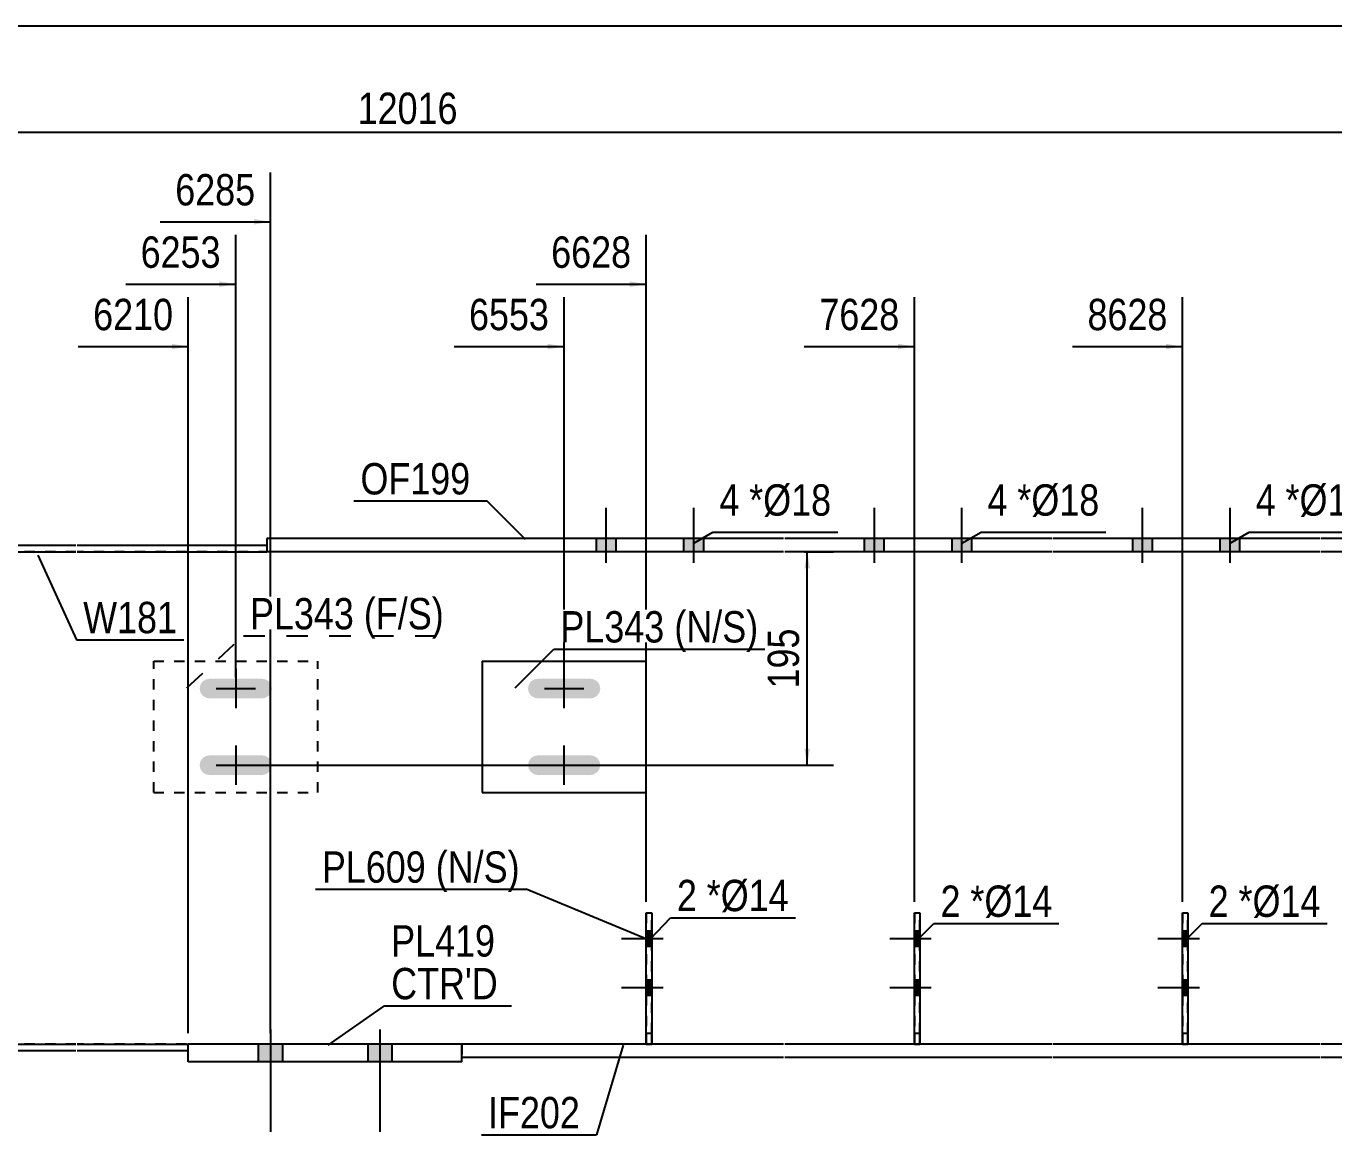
# Model space of a CAD drawing. Header units: millimetres. Extents: x 2 to 405, y 5 to 282.
# Drawn here: x 174.4 to 293.9, y 180.7 to 282 of the extents above; entities that cross this region are included whole.
import ezdxf

# ---------------------------------------------------------------- set-up
doc = ezdxf.new("R2010")
doc.units = ezdxf.units.MM
doc.linetypes.add('DXK_LINE_DOT1', pattern=[1.8814, 0.9407, -0.9407])
doc.linetypes.add('DXK_LINE_DOT2', pattern=[3.9198, 1.9599, -1.9599])
doc.styles.add('Arial Narrow', font='ARIALN.TTF', dxfattribs={"height": 0.2})

# ---------------------------------------------------------------- blocks, each defined once
blk = doc.blocks.new('Unknown-624480768-5214')
at = {"color": 5, "linetype": 'Continuous'}
blk.add_line((405, 282), (5, 282), dxfattribs=at)
blk = doc.blocks.new('Bolt-624480768-7560 - 3380')
at = {"linetype": 'Continuous'}
for points in [[(252.85, 235.17), (251.05, 235.17), (251.05, 233.97), (252.85, 233.97)], [(252.85, 235.17), (251.05, 235.17), (251.05, 233.97), (252.85, 233.97)], [(260.85, 235.17), (259.05, 235.17), (259.05, 233.97), (260.85, 233.97)], [(260.85, 235.17), (259.05, 235.17), (259.05, 233.97), (260.85, 233.97)]]:
    blk.add_hatch(color=3, dxfattribs=at).paths.add_polyline_path(points)
at = {"color": 3, "linetype": 'Continuous'}
for p, q in [((251.95, 232.97), (251.95, 237.97)), ((251.95, 232.97), (251.95, 237.97)), ((259.95, 232.97), (259.95, 237.97)), ((259.95, 232.97), (259.95, 237.97)), ((251.05, 233.97), (251.05, 235.17)), ((251.05, 233.97), (251.05, 235.17)), ((252.85, 233.97), (252.85, 235.17)), ((252.85, 233.97), (252.85, 235.17)), ((259.05, 233.97), (259.05, 235.17)), ((259.05, 233.97), (259.05, 235.17)), ((260.85, 233.97), (260.85, 235.17)), ((260.85, 233.97), (260.85, 235.17))]:
    blk.add_line(p, q, dxfattribs=at)
blk = doc.blocks.new('Part-624480768-3416 - 3380')
at = {"color": 2, "linetype": 'Continuous'}
for p, q in [((189.26, 187.37), (189.26, 188.97)), ((214.26, 188.97), (189.26, 188.97)), ((214.26, 187.37), (214.26, 188.97)), ((214.26, 187.37), (189.26, 187.37))]:
    blk.add_line(p, q, dxfattribs=at)
blk = doc.blocks.new('Part-624480768-3396 - 3380')
at = {"color": 2, "linetype": 'Continuous'}
for p, q in [((243.65, 188.97), (214.26, 188.97)), ((268.15, 188.97), (243.75, 188.97)), ((292.65, 188.97), (268.25, 188.97)), ((317.15, 188.97), (292.75, 188.97)), ((341.65, 188.97), (317.25, 188.97)), ((381.27, 188.97), (341.75, 188.97)), ((381.27, 188.97), (381.27, 187.77)), ((243.65, 187.77), (214.26, 187.77)), ((268.15, 187.77), (243.75, 187.77)), ((292.65, 187.77), (268.25, 187.77)), ((317.15, 187.77), (292.75, 187.77)), ((341.65, 187.77), (317.25, 187.77)), ((381.27, 187.77), (341.75, 187.77))]:
    blk.add_line(p, q, dxfattribs=at)
at = {"color": 7, "linetype": 'DXK_LINE_DOT1'}
blk.add_line((214.26, 188.97), (214.26, 187.77), dxfattribs=at)
blk = doc.blocks.new('Part-624480768-3398 - 3380')
at = {"color": 2, "linetype": 'Continuous'}
for p, q in [((243.65, 235.17), (196.45, 235.17)), ((196.45, 235.17), (196.45, 233.97)), ((268.15, 235.17), (243.75, 235.17)), ((292.65, 235.17), (268.25, 235.17)), ((317.15, 235.17), (292.75, 235.17)), ((341.65, 235.17), (317.25, 235.17)), ((387.95, 235.17), (341.75, 235.17)), ((387.95, 235.17), (387.95, 233.97)), ((243.65, 233.97), (196.45, 233.97)), ((268.15, 233.97), (243.75, 233.97)), ((292.65, 233.97), (268.25, 233.97)), ((317.15, 233.97), (292.75, 233.97)), ((341.65, 233.97), (317.25, 233.97)), ((387.95, 233.97), (341.75, 233.97))]:
    blk.add_line(p, q, dxfattribs=at)
blk = doc.blocks.new('Part-624480768-3399 - 3380')
at = {"color": 2, "linetype": 'Continuous'}
for p, q in [((84, 188.97), (91.4, 188.97)), ((91.5, 188.97), (115.9, 188.97)), ((116, 188.97), (140.4, 188.97)), ((140.5, 188.97), (164.9, 188.97)), ((165, 188.97), (179, 188.97)), ((179.1, 188.97), (189.26, 188.97)), ((91.4, 188.37), (84, 188.37)), ((115.9, 188.37), (91.5, 188.37)), ((140.4, 188.37), (116, 188.37)), ((164.9, 188.37), (140.5, 188.37)), ((179, 188.37), (165, 188.37)), ((189.26, 188.37), (179.1, 188.37))]:
    blk.add_line(p, q, dxfattribs=at)
at = {"color": 7, "linetype": 'DXK_LINE_DOT1'}
for p, q in [((84, 188.37), (84, 188.97)), ((189.26, 188.37), (189.26, 188.97))]:
    blk.add_line(p, q, dxfattribs=at)
blk = doc.blocks.new('Part-624480768-3402 - 3380')
at = {"color": 2, "linetype": 'Continuous'}
for p, q in [((29.48, 234.57), (91.4, 234.57)), ((29.48, 234.57), (29.48, 233.97)), ((91.5, 234.57), (115.9, 234.57)), ((116, 234.57), (140.4, 234.57)), ((140.5, 234.57), (164.9, 234.57)), ((165, 234.57), (179, 234.57)), ((179.1, 234.57), (196.45, 234.57)), ((196.45, 234.57), (196.45, 233.97)), ((29.48, 233.97), (91.4, 233.97)), ((91.5, 233.97), (115.9, 233.97)), ((116, 233.97), (140.4, 233.97)), ((140.5, 233.97), (164.9, 233.97)), ((165, 233.97), (179, 233.97)), ((179.1, 233.97), (196.45, 233.97))]:
    blk.add_line(p, q, dxfattribs=at)
blk = doc.blocks.new('Part-624480768-3418 - 3380')
at = {"color": 7, "linetype": 'DXK_LINE_DOT1'}
for p, q in [((186.1, 211.97), (186.1, 223.97)), ((186.1, 223.97), (201.1, 223.97)), ((201.1, 211.97), (201.1, 223.97)), ((186.1, 211.97), (201.1, 211.97))]:
    blk.add_line(p, q, dxfattribs=at)
blk = doc.blocks.new('Part-624480768-3421 - 3380')
at = {"color": 2, "linetype": 'Continuous'}
for p, q in [((216.1, 223.97), (231.1, 223.97)), ((216.1, 223.97), (216.1, 211.97)), ((231.1, 211.97), (231.1, 223.97)), ((216.1, 211.97), (231.1, 211.97))]:
    blk.add_line(p, q, dxfattribs=at)
blk = doc.blocks.new('Part-624480768-3422 - 3380')
at = {"color": 2, "linetype": 'Continuous'}
for p, q in [((172, 188.97), (172, 233.97)), ((381.45, 188.97), (381.27, 188.97))]:
    blk.add_line(p, q, dxfattribs=at)
at = {"color": 7, "linetype": 'DXK_LINE_DOT1'}
for p, q in [((179, 233.97), (172, 233.97)), ((243.65, 233.97), (179.1, 233.97)), ((268.15, 233.97), (243.75, 233.97)), ((292.65, 233.97), (268.25, 233.97)), ((317.15, 233.97), (292.75, 233.97)), ((341.65, 233.97), (317.25, 233.97)), ((387.95, 233.97), (341.75, 233.97)), ((381.45, 188.97), (387.95, 233.97)), ((179, 188.97), (172, 188.97)), ((243.65, 188.97), (179.1, 188.97)), ((268.15, 188.97), (243.75, 188.97)), ((292.65, 188.97), (268.25, 188.97)), ((317.15, 188.97), (292.75, 188.97)), ((341.65, 188.97), (317.25, 188.97)), ((381.27, 188.97), (341.75, 188.97))]:
    blk.add_line(p, q, dxfattribs=at)
blk = doc.blocks.new('Bolt-624480768-7561 - 3380')
at = {"linetype": 'Continuous'}
for points in [[(228.35, 235.17), (226.55, 235.17), (226.55, 233.97), (228.35, 233.97)], [(228.35, 235.17), (226.55, 235.17), (226.55, 233.97), (228.35, 233.97)], [(236.35, 235.17), (234.55, 235.17), (234.55, 233.97), (236.35, 233.97)], [(236.35, 235.17), (234.55, 235.17), (234.55, 233.97), (236.35, 233.97)]]:
    blk.add_hatch(color=3, dxfattribs=at).paths.add_polyline_path(points)
at = {"color": 3, "linetype": 'Continuous'}
for p, q in [((227.45, 232.97), (227.45, 237.97)), ((227.45, 232.97), (227.45, 237.97)), ((235.45, 232.97), (235.45, 237.97)), ((235.45, 232.97), (235.45, 237.97)), ((226.55, 233.97), (226.55, 235.17)), ((226.55, 233.97), (226.55, 235.17)), ((228.35, 233.97), (228.35, 235.17)), ((228.35, 233.97), (228.35, 235.17)), ((234.55, 233.97), (234.55, 235.17)), ((234.55, 233.97), (234.55, 235.17)), ((236.35, 233.97), (236.35, 235.17)), ((236.35, 233.97), (236.35, 235.17))]:
    blk.add_line(p, q, dxfattribs=at)
blk = doc.blocks.new('Bolt-624480768-3450 - 3380')
at = {"linetype": 'Continuous'}
for points in [[(197.86, 188.97), (195.66, 188.97), (195.66, 187.37), (197.86, 187.37)], [(197.86, 188.97), (195.66, 188.97), (195.66, 187.37), (197.86, 187.37)], [(197.86, 188.97), (195.66, 188.97), (195.66, 187.37), (197.86, 187.37)], [(197.86, 188.97), (195.66, 188.97), (195.66, 187.37), (197.86, 187.37)], [(207.86, 188.97), (205.66, 188.97), (205.66, 187.37), (207.86, 187.37)], [(207.86, 188.97), (205.66, 188.97), (205.66, 187.37), (207.86, 187.37)], [(207.86, 188.97), (205.66, 188.97), (205.66, 187.37), (207.86, 187.37)], [(207.86, 188.97), (205.66, 188.97), (205.66, 187.37), (207.86, 187.37)]]:
    blk.add_hatch(color=3, dxfattribs=at).paths.add_polyline_path(points)
at = {"color": 3, "linetype": 'Continuous'}
for p, q in [((196.76, 190.31), (196.76, 180.97)), ((196.76, 190.31), (196.76, 180.97)), ((196.76, 190.31), (196.76, 180.97)), ((196.76, 190.31), (196.76, 180.97)), ((206.76, 190.31), (206.76, 180.97)), ((206.76, 190.31), (206.76, 180.97)), ((206.76, 190.31), (206.76, 180.97)), ((206.76, 190.31), (206.76, 180.97)), ((195.66, 188.97), (195.66, 187.37)), ((195.66, 188.97), (195.66, 187.37)), ((195.66, 188.97), (195.66, 187.37)), ((195.66, 188.97), (195.66, 187.37)), ((197.86, 188.97), (197.86, 187.37)), ((197.86, 188.97), (197.86, 187.37)), ((197.86, 188.97), (197.86, 187.37)), ((197.86, 188.97), (197.86, 187.37)), ((205.66, 188.97), (205.66, 187.37)), ((205.66, 188.97), (205.66, 187.37)), ((205.66, 188.97), (205.66, 187.37)), ((205.66, 188.97), (205.66, 187.37)), ((207.86, 188.97), (207.86, 187.37)), ((207.86, 188.97), (207.86, 187.37)), ((207.86, 188.97), (207.86, 187.37)), ((207.86, 188.97), (207.86, 187.37))]:
    blk.add_line(p, q, dxfattribs=at)
blk = doc.blocks.new('Bolt-624480768-3452 - 3380')
at = {"linetype": 'Continuous'}
for points in [[(196.83, 221.13), (196.9, 221.47), (196.83, 221.82), (196.64, 222.11), (196.34, 222.3), (196, 222.37), (191.2, 222.37), (190.86, 222.3), (190.56, 222.11), (190.37, 221.82), (190.3, 221.47), (190.37, 221.13), (190.56, 220.84), (190.86, 220.64), (191.2, 220.57), (196, 220.57), (196.34, 220.64), (196.64, 220.84)], [(196.83, 214.13), (196.9, 214.47), (196.83, 214.82), (196.64, 215.11), (196.34, 215.3), (196, 215.37), (191.2, 215.37), (190.86, 215.3), (190.56, 215.11), (190.37, 214.82), (190.3, 214.47), (190.37, 214.13), (190.56, 213.84), (190.86, 213.64), (191.2, 213.57), (196, 213.57), (196.34, 213.64), (196.64, 213.84)]]:
    blk.add_hatch(color=3, dxfattribs=at).paths.add_polyline_path(points)
at = {"color": 3, "linetype": 'Continuous'}
for p, q in [((193.6, 223.27), (193.6, 219.67)), ((191.8, 221.47), (195.4, 221.47)), ((193.6, 216.27), (193.6, 212.67)), ((191.8, 214.47), (195.4, 214.47))]:
    blk.add_line(p, q, dxfattribs=at)
blk = doc.blocks.new('Bolt-624480768-3455 - 3380')
at = {"linetype": 'Continuous'}
for points in [[(226.64, 220.84), (226.83, 221.13), (226.9, 221.47), (226.83, 221.82), (226.64, 222.11), (226.34, 222.3), (226, 222.37), (221.2, 222.37), (220.86, 222.3), (220.56, 222.11), (220.37, 221.82), (220.3, 221.47), (220.37, 221.13), (220.56, 220.84), (220.86, 220.64), (221.2, 220.57), (226, 220.57), (226.34, 220.64)], [(226.64, 213.84), (226.83, 214.13), (226.9, 214.47), (226.83, 214.82), (226.64, 215.11), (226.34, 215.3), (226, 215.37), (221.2, 215.37), (220.86, 215.3), (220.56, 215.11), (220.37, 214.82), (220.3, 214.47), (220.37, 214.13), (220.56, 213.84), (220.86, 213.64), (221.2, 213.57), (226, 213.57), (226.34, 213.64)]]:
    blk.add_hatch(color=3, dxfattribs=at).paths.add_polyline_path(points)
at = {"color": 3, "linetype": 'Continuous'}
for p, q in [((223.6, 219.67), (223.6, 223.27)), ((221.8, 221.47), (225.4, 221.47)), ((223.6, 212.67), (223.6, 216.27)), ((221.8, 214.47), (225.4, 214.47))]:
    blk.add_line(p, q, dxfattribs=at)
blk = doc.blocks.new('Part-624480768-7549 - 3380')
at = {"color": 2, "linetype": 'Continuous'}
for p, q in [((280.1, 188.97), (280.1, 200.97)), ((280.1, 200.97), (280.1, 200.97)), ((280.1, 200.97), (280.6, 200.97)), ((280.6, 200.97), (280.6, 188.97)), ((280.6, 200.97), (280.6, 200.97))]:
    blk.add_line(p, q, dxfattribs=at)
at = {"color": 7, "linetype": 'DXK_LINE_DOT1'}
for p, q in [((280.1, 200.97), (280.1, 189.97)), ((280.1, 200.97), (280.6, 200.97)), ((280.6, 189.97), (280.6, 200.97)), ((280.1, 189.97), (280.1, 188.97)), ((280.1, 189.97), (280.6, 189.97)), ((280.1, 188.97), (280.1, 188.97)), ((280.1, 188.97), (280.6, 188.97)), ((280.1, 188.97), (280.6, 188.97)), ((280.6, 188.97), (280.6, 189.97)), ((280.6, 188.97), (280.6, 188.97))]:
    blk.add_line(p, q, dxfattribs=at)
blk = doc.blocks.new('Part-624480768-7545 - 3380')
at = {"color": 2, "linetype": 'Continuous'}
for p, q in [((231.1, 188.97), (231.1, 200.97)), ((231.1, 200.97), (231.1, 200.97)), ((231.1, 200.97), (231.6, 200.97)), ((231.6, 200.97), (231.6, 188.97)), ((231.6, 200.97), (231.6, 200.97))]:
    blk.add_line(p, q, dxfattribs=at)
at = {"color": 7, "linetype": 'DXK_LINE_DOT1'}
for p, q in [((231.1, 200.97), (231.1, 189.97)), ((231.1, 200.97), (231.6, 200.97)), ((231.6, 189.97), (231.6, 200.97)), ((231.1, 189.97), (231.1, 188.97)), ((231.1, 189.97), (231.6, 189.97)), ((231.1, 188.97), (231.1, 188.97)), ((231.1, 188.97), (231.6, 188.97)), ((231.1, 188.97), (231.6, 188.97)), ((231.6, 188.97), (231.6, 189.97)), ((231.6, 188.97), (231.6, 188.97))]:
    blk.add_line(p, q, dxfattribs=at)
blk = doc.blocks.new('Part-624480768-7547 - 3380')
at = {"color": 2, "linetype": 'Continuous'}
for p, q in [((255.6, 188.97), (255.6, 200.97)), ((255.6, 200.97), (255.6, 200.97)), ((255.6, 200.97), (256.1, 200.97)), ((256.1, 200.97), (256.1, 188.97)), ((256.1, 200.97), (256.1, 200.97))]:
    blk.add_line(p, q, dxfattribs=at)
at = {"color": 7, "linetype": 'DXK_LINE_DOT1'}
for p, q in [((255.6, 200.97), (255.6, 189.97)), ((255.6, 200.97), (256.1, 200.97)), ((256.1, 189.97), (256.1, 200.97)), ((255.6, 189.97), (255.6, 188.97)), ((255.6, 189.97), (256.1, 189.97)), ((255.6, 188.97), (255.6, 188.97)), ((255.6, 188.97), (256.1, 188.97)), ((255.6, 188.97), (256.1, 188.97)), ((256.1, 188.97), (256.1, 189.97)), ((256.1, 188.97), (256.1, 188.97))]:
    blk.add_line(p, q, dxfattribs=at)
blk = doc.blocks.new('Bolt-624480768-7559 - 3380')
at = {"linetype": 'Continuous'}
for points in [[(277.35, 235.17), (275.55, 235.17), (275.55, 233.97), (277.35, 233.97)], [(277.35, 235.17), (275.55, 235.17), (275.55, 233.97), (277.35, 233.97)], [(285.35, 235.17), (283.55, 235.17), (283.55, 233.97), (285.35, 233.97)], [(285.35, 235.17), (283.55, 235.17), (283.55, 233.97), (285.35, 233.97)]]:
    blk.add_hatch(color=3, dxfattribs=at).paths.add_polyline_path(points)
at = {"color": 3, "linetype": 'Continuous'}
for p, q in [((276.45, 232.97), (276.45, 237.97)), ((276.45, 232.97), (276.45, 237.97)), ((284.45, 232.97), (284.45, 237.97)), ((284.45, 232.97), (284.45, 237.97)), ((275.55, 233.97), (275.55, 235.17)), ((275.55, 233.97), (275.55, 235.17)), ((277.35, 233.97), (277.35, 235.17)), ((277.35, 233.97), (277.35, 235.17)), ((283.55, 233.97), (283.55, 235.17)), ((283.55, 233.97), (283.55, 235.17)), ((285.35, 233.97), (285.35, 235.17)), ((285.35, 233.97), (285.35, 235.17))]:
    blk.add_line(p, q, dxfattribs=at)
blk = doc.blocks.new('Bolt-624480768-7587 - 3380')
at = {"linetype": 'Continuous'}
blk.add_hatch(color=3, dxfattribs=at).paths.add_polyline_path([(231.6, 193.42), (231.6, 194.82), (231.1, 194.82), (231.1, 193.42)])
at = {"color": 3, "linetype": 'Continuous'}
for p, q in [((231.6, 194.82), (231.1, 194.82)), ((232.65, 194.12), (228.85, 194.12)), ((231.6, 193.42), (231.1, 193.42))]:
    blk.add_line(p, q, dxfattribs=at)
blk = doc.blocks.new('Bolt-624480768-7588 - 3380')
at = {"linetype": 'Continuous'}
blk.add_hatch(color=3, dxfattribs=at).paths.add_polyline_path([(231.6, 197.89), (231.6, 199.29), (231.1, 199.29), (231.1, 197.89)])
at = {"color": 3, "linetype": 'Continuous'}
for p, q in [((232.65, 198.59), (228.85, 198.59)), ((231.6, 199.29), (231.1, 199.29)), ((231.6, 197.89), (231.1, 197.89))]:
    blk.add_line(p, q, dxfattribs=at)
blk = doc.blocks.new('Bolt-624480768-7591 - 3380')
at = {"linetype": 'Continuous'}
blk.add_hatch(color=3, dxfattribs=at).paths.add_polyline_path([(256.1, 193.42), (256.1, 194.82), (255.6, 194.82), (255.6, 193.42)])
at = {"color": 3, "linetype": 'Continuous'}
for p, q in [((256.1, 194.82), (255.6, 194.82)), ((257.15, 194.12), (253.35, 194.12)), ((256.1, 193.42), (255.6, 193.42))]:
    blk.add_line(p, q, dxfattribs=at)
blk = doc.blocks.new('Bolt-624480768-7592 - 3380')
at = {"linetype": 'Continuous'}
blk.add_hatch(color=3, dxfattribs=at).paths.add_polyline_path([(256.1, 197.89), (256.1, 199.29), (255.6, 199.29), (255.6, 197.89)])
at = {"color": 3, "linetype": 'Continuous'}
for p, q in [((257.15, 198.59), (253.35, 198.59)), ((256.1, 199.29), (255.6, 199.29)), ((256.1, 197.89), (255.6, 197.89))]:
    blk.add_line(p, q, dxfattribs=at)
blk = doc.blocks.new('Bolt-624480768-7595 - 3380')
at = {"linetype": 'Continuous'}
blk.add_hatch(color=3, dxfattribs=at).paths.add_polyline_path([(280.6, 193.42), (280.6, 194.82), (280.1, 194.82), (280.1, 193.42)])
at = {"color": 3, "linetype": 'Continuous'}
for p, q in [((280.6, 194.82), (280.1, 194.82)), ((281.65, 194.12), (277.85, 194.12)), ((280.6, 193.42), (280.1, 193.42))]:
    blk.add_line(p, q, dxfattribs=at)
blk = doc.blocks.new('Bolt-624480768-7596 - 3380')
at = {"linetype": 'Continuous'}
blk.add_hatch(color=3, dxfattribs=at).paths.add_polyline_path([(280.6, 197.89), (280.6, 199.29), (280.1, 199.29), (280.1, 197.89)])
at = {"color": 3, "linetype": 'Continuous'}
for p, q in [((281.65, 198.59), (277.85, 198.59)), ((280.6, 199.29), (280.1, 199.29)), ((280.6, 197.89), (280.1, 197.89))]:
    blk.add_line(p, q, dxfattribs=at)
blk = doc.blocks.new('StraightDimension-624480768-5344 - 3380')
at = {"color": 7, "linetype": 'Continuous'}
blk.add_line((27.88, 272.31), (390.73, 272.31), dxfattribs=at)
at = {"color": 0}
blk.add_wipeout([(214.48, 272.46), (214.48, 276.66), (204.14, 276.66), (204.14, 272.46)], dxfattribs=at)
at = {"color": 3, "style": 'Arial Narrow'}
blk.add_text('12016', height=2.863, dxfattribs=at).set_placement((204.74, 273.06))
blk = doc.blocks.new('StraightDimension-624480768-11930 - 3380')
at = {"linetype": 'Continuous'}
blk.add_hatch(color=7, dxfattribs=at).paths.add_polyline_path([(278.6, 252.97), (280.1, 252.72), (278.6, 252.47)])
at = {"color": 7, "linetype": 'Continuous'}
for p, q in [((280.1, 201.97), (280.1, 257.22)), ((270.04, 252.72), (280.1, 252.72))]:
    blk.add_line(p, q, dxfattribs=at)
at = {"color": 0}
blk.add_wipeout([(279.33, 253.62), (279.33, 257.82), (270.82, 257.82), (270.82, 253.62)], dxfattribs=at)
at = {"color": 3, "style": 'Arial Narrow'}
blk.add_text('8628', height=2.863, dxfattribs=at).set_placement((271.42, 254.22))
blk = doc.blocks.new('StraightDimension-624480768-11931 - 3380')
at = {"linetype": 'Continuous'}
blk.add_hatch(color=7, dxfattribs=at).paths.add_polyline_path([(254.1, 252.97), (255.6, 252.72), (254.1, 252.47)])
at = {"color": 7, "linetype": 'Continuous'}
for p, q in [((255.6, 201.97), (255.6, 257.22)), ((245.54, 252.72), (255.6, 252.72))]:
    blk.add_line(p, q, dxfattribs=at)
at = {"color": 0}
blk.add_wipeout([(254.83, 253.62), (254.83, 257.82), (246.32, 257.82), (246.32, 253.62)], dxfattribs=at)
at = {"color": 3, "style": 'Arial Narrow'}
blk.add_text('7628', height=2.863, dxfattribs=at).set_placement((246.92, 254.22))
blk = doc.blocks.new('StraightDimension-624480768-11932 - 3380')
at = {"linetype": 'Continuous'}
blk.add_hatch(color=7, dxfattribs=at).paths.add_polyline_path([(229.6, 258.67), (231.1, 258.42), (229.6, 258.17)])
at = {"color": 7, "linetype": 'Continuous'}
for p, q in [((231.1, 201.97), (231.1, 262.92)), ((221.04, 258.42), (231.1, 258.42))]:
    blk.add_line(p, q, dxfattribs=at)
at = {"color": 0}
blk.add_wipeout([(230.33, 259.32), (230.33, 263.52), (221.82, 263.52), (221.82, 259.32)], dxfattribs=at)
at = {"color": 3, "style": 'Arial Narrow'}
blk.add_text('6628', height=2.863, dxfattribs=at).set_placement((222.42, 259.92))
blk = doc.blocks.new('StraightDimension-624480768-11933 - 3380')
at = {"linetype": 'Continuous'}
blk.add_hatch(color=7, dxfattribs=at).paths.add_polyline_path([(222.1, 252.97), (223.6, 252.72), (222.1, 252.47)])
at = {"color": 7, "linetype": 'Continuous'}
for p, q in [((223.6, 222.47), (223.6, 257.22)), ((213.54, 252.72), (223.6, 252.72))]:
    blk.add_line(p, q, dxfattribs=at)
at = {"color": 0}
blk.add_wipeout([(222.83, 253.62), (222.83, 257.82), (214.31, 257.82), (214.31, 253.62)], dxfattribs=at)
at = {"color": 3, "style": 'Arial Narrow'}
blk.add_text('6553', height=2.863, dxfattribs=at).set_placement((214.91, 254.22))
blk = doc.blocks.new('StraightDimension-624480768-11934 - 3380')
at = {"linetype": 'Continuous'}
blk.add_hatch(color=7, dxfattribs=at).paths.add_polyline_path([(195.26, 264.37), (196.76, 264.12), (195.26, 263.87)])
at = {"color": 7, "linetype": 'Continuous'}
for p, q in [((196.76, 189.97), (196.76, 268.62)), ((186.69, 264.12), (196.76, 264.12))]:
    blk.add_line(p, q, dxfattribs=at)
at = {"color": 0}
blk.add_wipeout([(195.98, 265.02), (195.98, 269.22), (187.47, 269.22), (187.47, 265.02)], dxfattribs=at)
at = {"color": 3, "style": 'Arial Narrow'}
blk.add_text('6285', height=2.863, dxfattribs=at).set_placement((188.07, 265.62))
blk = doc.blocks.new('StraightDimension-624480768-11935 - 3380')
at = {"linetype": 'Continuous'}
blk.add_hatch(color=7, dxfattribs=at).paths.add_polyline_path([(192.1, 258.67), (193.6, 258.42), (192.1, 258.17)])
at = {"color": 7, "linetype": 'Continuous'}
for p, q in [((193.6, 222.47), (193.6, 262.92)), ((183.54, 258.42), (193.6, 258.42))]:
    blk.add_line(p, q, dxfattribs=at)
at = {"color": 0}
blk.add_wipeout([(192.83, 259.32), (192.83, 263.52), (184.31, 263.52), (184.31, 259.32)], dxfattribs=at)
at = {"color": 3, "style": 'Arial Narrow'}
blk.add_text('6253', height=2.863, dxfattribs=at).set_placement((184.91, 259.92))
blk = doc.blocks.new('StraightDimension-624480768-11936 - 3380')
at = {"linetype": 'Continuous'}
blk.add_hatch(color=7, dxfattribs=at).paths.add_polyline_path([(187.76, 252.97), (189.26, 252.72), (187.76, 252.47)])
at = {"color": 7, "linetype": 'Continuous'}
for p, q in [((189.26, 189.97), (189.26, 257.22)), ((179.19, 252.72), (189.26, 252.72))]:
    blk.add_line(p, q, dxfattribs=at)
at = {"color": 0}
blk.add_wipeout([(188.48, 253.62), (188.48, 257.82), (179.97, 257.82), (179.97, 253.62)], dxfattribs=at)
at = {"color": 3, "style": 'Arial Narrow'}
blk.add_text('6210', height=2.863, dxfattribs=at).set_placement((180.57, 254.22))
blk = doc.blocks.new('StraightDimension-624480768-12137 - 3380')
at = {"linetype": 'Continuous'}
for points in [[(245.56, 232.47), (245.81, 233.97), (246.06, 232.47)], [(246.06, 215.97), (245.81, 214.47), (245.56, 215.97)]]:
    blk.add_hatch(color=7, dxfattribs=at).paths.add_polyline_path(points)
at = {"color": 7, "linetype": 'Continuous'}
for p, q in [((245.55, 233.97), (248.21, 233.97)), ((245.81, 214.47), (245.81, 233.97)), ((194.6, 214.47), (248.21, 214.47))]:
    blk.add_line(p, q, dxfattribs=at)
at = {"color": 0}
blk.add_wipeout([(245.66, 227.56), (241.46, 227.56), (241.46, 220.88), (245.66, 220.88)], dxfattribs=at)
at = {"color": 3, "style": 'Arial Narrow'}
blk.add_text('195', height=2.863, rotation=90.0002, dxfattribs=at).set_placement((245.06, 221.48))
blk = doc.blocks.new('Mark-624480768-7311 - 3380')
at = {"color": 7, "linetype": 'Continuous'}
for p in [(204.39, 238.61), (220.08, 235.08)]:
    blk.add_line(p, (216.54, 238.61), dxfattribs=at)
at = {"color": 0}
blk.add_wipeout([(215.04, 239.21), (215.04, 242.21), (204.99, 242.21), (204.99, 239.21)], dxfattribs=at)
blk.add_wipeout([(215.04, 239.21), (215.04, 242.21), (204.99, 242.21), (204.99, 239.21)], dxfattribs=at)
at = {"color": 3, "style": 'Arial Narrow'}
blk.add_text('OF199', height=2.863, dxfattribs=at).set_placement((204.99, 239.21))
blk = doc.blocks.new('Mark-624480768-7818 - 3380')
at = {"color": 7, "linetype": 'Continuous'}
for p in [(200.87, 203.13), (231.23, 198.54)]:
    blk.add_line(p, (220.14, 203.13), dxfattribs=at)
at = {"color": 0}
for points in [[(210.97, 203.73), (210.97, 206.73), (201.47, 206.73), (201.47, 203.73)], [(219.54, 203.73), (219.54, 206.73), (211.87, 206.73), (211.87, 203.73)]]:
    blk.add_wipeout(points, dxfattribs=at)
for points in [[(210.97, 203.73), (210.97, 206.73), (201.47, 206.73), (201.47, 203.73)], [(219.54, 203.73), (219.54, 206.73), (211.87, 206.73), (211.87, 203.73)]]:
    blk.add_wipeout(points, dxfattribs=at)
at = {"color": 3, "style": 'Arial Narrow'}
for s, p in [('(N/', (211.87, 203.73)), ('S)', (216.25, 203.73)), ('PL609', (201.47, 203.73))]:
    blk.add_text(s, height=2.863, dxfattribs=at).set_placement(p)
blk = doc.blocks.new('Mark-624480768-7341 - 3380')
at = {"color": 7, "linetype": 'Continuous'}
for p, q in [((219.13, 221.54), (222.66, 225.08)), ((222.66, 225.08), (241.93, 225.08))]:
    blk.add_line(p, q, dxfattribs=at)
at = {"color": 0}
for points in [[(232.77, 225.68), (232.77, 228.68), (223.26, 228.68), (223.26, 225.68)], [(241.33, 225.68), (241.33, 228.68), (233.67, 228.68), (233.67, 225.68)]]:
    blk.add_wipeout(points, dxfattribs=at)
for points in [[(232.77, 225.68), (232.77, 228.68), (223.26, 228.68), (223.26, 225.68)], [(241.33, 225.68), (241.33, 228.68), (233.67, 228.68), (233.67, 225.68)]]:
    blk.add_wipeout(points, dxfattribs=at)
at = {"color": 3, "style": 'Arial Narrow'}
for s, p in [('PL343', (223.26, 225.68)), ('(N/', (233.67, 225.68)), ('S)', (238.05, 225.68))]:
    blk.add_text(s, height=2.863, dxfattribs=at).set_placement(p)
blk = doc.blocks.new('Mark-624480768-7308 - 3380')
at = {"color": 7, "linetype": 'Continuous'}
for p in [(228.98, 188.89), (216.05, 180.69)]:
    blk.add_line(p, (226.55, 180.69), dxfattribs=at)
at = {"color": 0}
blk.add_wipeout([(225.05, 181.29), (225.05, 184.29), (216.65, 184.29), (216.65, 181.29)], dxfattribs=at)
blk.add_wipeout([(225.05, 181.29), (225.05, 184.29), (216.65, 184.29), (216.65, 181.29)], dxfattribs=at)
at = {"color": 3, "style": 'Arial Narrow'}
blk.add_text('IF202', height=2.863, dxfattribs=at).set_placement((216.65, 181.29))
blk = doc.blocks.new('Mark-624480768-7335 - 3380')
at = {"color": 7, "linetype": 'Continuous'}
for p, q in [((202.03, 188.88), (207.2, 192.48)), ((207.2, 192.48), (218.8, 192.48))]:
    blk.add_line(p, q, dxfattribs=at)
at = {"color": 0}
for points in [[(217.3, 196.98), (217.3, 199.98), (207.8, 199.98), (207.8, 196.98)], [(217.55, 193.08), (217.55, 196.08), (207.8, 196.08), (207.8, 193.08)]]:
    blk.add_wipeout(points, dxfattribs=at)
for points in [[(217.3, 196.98), (217.3, 199.98), (207.8, 199.98), (207.8, 196.98)], [(217.55, 193.08), (217.55, 196.08), (207.8, 196.08), (207.8, 193.08)]]:
    blk.add_wipeout(points, dxfattribs=at)
at = {"color": 3, "style": 'Arial Narrow'}
blk.add_text('PL419', height=2.863, dxfattribs=at).set_placement((207.8, 196.98))
at = {"color": 1, "style": 'Arial Narrow'}
blk.add_text("CTR'D", height=2.863, dxfattribs=at).set_placement((207.8, 193.08))
blk = doc.blocks.new('Mark-624480768-7344 - 3380')
at = {"color": 7, "linetype": 'Continuous'}
for p, q in [((175.52, 233.66), (179.06, 225.93)), ((179.06, 225.93), (188.85, 225.93))]:
    blk.add_line(p, q, dxfattribs=at)
at = {"color": 0}
blk.add_wipeout([(188.25, 226.53), (188.25, 229.53), (179.66, 229.53), (179.66, 226.53)], dxfattribs=at)
blk.add_wipeout([(188.25, 226.53), (188.25, 229.53), (179.66, 229.53), (179.66, 226.53)], dxfattribs=at)
at = {"color": 3, "style": 'Arial Narrow'}
blk.add_text('W181', height=2.863, dxfattribs=at).set_placement((179.66, 226.53))
blk = doc.blocks.new('MarkSet-624480768-7748 - 3380')
at = {"color": 7, "linetype": 'Continuous'}
for p, q in [((231.48, 198.59), (233.31, 200.53)), ((233.31, 200.53), (244.73, 200.53))]:
    blk.add_line(p, q, dxfattribs=at)
at = {"color": 0}
for points in [[(235.73, 201.13), (235.73, 204.13), (233.91, 204.13), (233.91, 201.13)], [(237.91, 201.13), (237.91, 204.13), (236.63, 204.13), (236.63, 201.13)]]:
    blk.add_wipeout(points, dxfattribs=at)
for points in [[(235.73, 201.13), (235.73, 204.13), (233.91, 204.13), (233.91, 201.13)], [(237.91, 201.13), (237.91, 204.13), (236.63, 204.13), (236.63, 201.13)]]:
    blk.add_wipeout(points, dxfattribs=at)
at = {"color": 3, "style": 'Arial Narrow'}
blk.add_text('2', height=2.86, dxfattribs=at).set_placement((233.91, 201.13))
at = {"color": 0}
blk.add_wipeout([(244.13, 201.13), (244.13, 204.13), (237.91, 204.13), (237.91, 201.13)], dxfattribs=at)
blk.add_wipeout([(244.13, 201.13), (244.13, 204.13), (237.91, 204.13), (237.91, 201.13)], dxfattribs=at)
at = {"color": 3, "style": 'Arial Narrow'}
for s, height, p in [('*', 2.86, (236.63, 201.13)), ('Ø14', 2.863, (237.91, 201.13))]:
    blk.add_text(s, height=height, dxfattribs=at).set_placement(p)
blk = doc.blocks.new('MarkSet-624480768-7753 - 3380')
at = {"color": 7, "linetype": 'Continuous'}
for p, q in [((255.98, 198.59), (257.39, 200.01)), ((257.39, 200.01), (268.81, 200.01))]:
    blk.add_line(p, q, dxfattribs=at)
at = {"color": 0}
for points in [[(259.82, 200.61), (259.82, 203.61), (257.99, 203.61), (257.99, 200.61)], [(262, 200.61), (262, 203.61), (260.72, 203.61), (260.72, 200.61)]]:
    blk.add_wipeout(points, dxfattribs=at)
for points in [[(259.82, 200.61), (259.82, 203.61), (257.99, 203.61), (257.99, 200.61)], [(262, 200.61), (262, 203.61), (260.72, 203.61), (260.72, 200.61)]]:
    blk.add_wipeout(points, dxfattribs=at)
at = {"color": 3, "style": 'Arial Narrow'}
blk.add_text('2', height=2.86, dxfattribs=at).set_placement((257.99, 200.61))
at = {"color": 0}
blk.add_wipeout([(268.21, 200.61), (268.21, 203.61), (262, 203.61), (262, 200.61)], dxfattribs=at)
blk.add_wipeout([(268.21, 200.61), (268.21, 203.61), (262, 203.61), (262, 200.61)], dxfattribs=at)
at = {"color": 3, "style": 'Arial Narrow'}
for s, height, p in [('*', 2.86, (260.72, 200.61)), ('Ø14', 2.863, (262, 200.61))]:
    blk.add_text(s, height=height, dxfattribs=at).set_placement(p)
blk = doc.blocks.new('MarkSet-624480768-7758 - 3380')
at = {"color": 7, "linetype": 'Continuous'}
for p, q in [((280.48, 198.59), (281.89, 200.01)), ((281.89, 200.01), (293.31, 200.01))]:
    blk.add_line(p, q, dxfattribs=at)
at = {"color": 0}
for points in [[(284.32, 200.61), (284.32, 203.61), (282.49, 203.61), (282.49, 200.61)], [(286.5, 200.61), (286.5, 203.61), (285.22, 203.61), (285.22, 200.61)]]:
    blk.add_wipeout(points, dxfattribs=at)
for points in [[(284.32, 200.61), (284.32, 203.61), (282.49, 203.61), (282.49, 200.61)], [(286.5, 200.61), (286.5, 203.61), (285.22, 203.61), (285.22, 200.61)]]:
    blk.add_wipeout(points, dxfattribs=at)
at = {"color": 3, "style": 'Arial Narrow'}
blk.add_text('2', height=2.86, dxfattribs=at).set_placement((282.49, 200.61))
at = {"color": 0}
blk.add_wipeout([(292.71, 200.61), (292.71, 203.61), (286.5, 203.61), (286.5, 200.61)], dxfattribs=at)
blk.add_wipeout([(292.71, 200.61), (292.71, 203.61), (286.5, 203.61), (286.5, 200.61)], dxfattribs=at)
at = {"color": 3, "style": 'Arial Narrow'}
for s, height, p in [('*', 2.86, (285.22, 200.61)), ('Ø14', 2.863, (286.5, 200.61))]:
    blk.add_text(s, height=height, dxfattribs=at).set_placement(p)
blk = doc.blocks.new('Mark-624480768-7778 - 3380')
at = {"color": 7, "linetype": 'Continuous'}
for p, q in [((284.45, 234.77), (286.19, 235.77)), ((286.19, 235.77), (297.6, 235.77))]:
    blk.add_line(p, q, dxfattribs=at)
at = {"color": 0}
for points in [[(288.61, 237.27), (288.61, 240.27), (286.79, 240.27), (286.79, 237.27)], [(290.79, 237.27), (290.79, 240.27), (289.51, 240.27), (289.51, 237.27)]]:
    blk.add_wipeout(points, dxfattribs=at)
for points in [[(288.61, 237.27), (288.61, 240.27), (286.79, 240.27), (286.79, 237.27)], [(290.79, 237.27), (290.79, 240.27), (289.51, 240.27), (289.51, 237.27)]]:
    blk.add_wipeout(points, dxfattribs=at)
at = {"color": 3, "style": 'Arial Narrow'}
blk.add_text('4', height=2.86, dxfattribs=at).set_placement((286.79, 237.27))
at = {"color": 0}
blk.add_wipeout([(297, 237.27), (297, 240.27), (290.79, 240.27), (290.79, 237.27)], dxfattribs=at)
blk.add_wipeout([(297, 237.27), (297, 240.27), (290.79, 240.27), (290.79, 237.27)], dxfattribs=at)
at = {"color": 3, "style": 'Arial Narrow'}
for s, height, p in [('Ø18', 2.863, (290.79, 237.27)), ('*', 2.86, (289.51, 237.27))]:
    blk.add_text(s, height=height, dxfattribs=at).set_placement(p)
blk = doc.blocks.new('Mark-624480768-7779 - 3380')
at = {"color": 7, "linetype": 'Continuous'}
for p, q in [((259.95, 234.77), (261.69, 235.77)), ((261.69, 235.77), (273.1, 235.77))]:
    blk.add_line(p, q, dxfattribs=at)
at = {"color": 0}
for points in [[(264.11, 237.27), (264.11, 240.27), (262.29, 240.27), (262.29, 237.27)], [(266.29, 237.27), (266.29, 240.27), (265.01, 240.27), (265.01, 237.27)]]:
    blk.add_wipeout(points, dxfattribs=at)
for points in [[(264.11, 237.27), (264.11, 240.27), (262.29, 240.27), (262.29, 237.27)], [(266.29, 237.27), (266.29, 240.27), (265.01, 240.27), (265.01, 237.27)]]:
    blk.add_wipeout(points, dxfattribs=at)
at = {"color": 3, "style": 'Arial Narrow'}
blk.add_text('4', height=2.86, dxfattribs=at).set_placement((262.29, 237.27))
at = {"color": 0}
blk.add_wipeout([(272.5, 237.27), (272.5, 240.27), (266.29, 240.27), (266.29, 237.27)], dxfattribs=at)
blk.add_wipeout([(272.5, 237.27), (272.5, 240.27), (266.29, 240.27), (266.29, 237.27)], dxfattribs=at)
at = {"color": 3, "style": 'Arial Narrow'}
for s, height, p in [('Ø18', 2.863, (266.29, 237.27)), ('*', 2.86, (265.01, 237.27))]:
    blk.add_text(s, height=height, dxfattribs=at).set_placement(p)
blk = doc.blocks.new('Mark-624480768-7780 - 3380')
at = {"color": 7, "linetype": 'Continuous'}
for p, q in [((235.45, 234.77), (237.19, 235.77)), ((237.19, 235.77), (248.6, 235.77))]:
    blk.add_line(p, q, dxfattribs=at)
at = {"color": 0}
for points in [[(239.61, 237.27), (239.61, 240.27), (237.79, 240.27), (237.79, 237.27)], [(241.79, 237.27), (241.79, 240.27), (240.51, 240.27), (240.51, 237.27)]]:
    blk.add_wipeout(points, dxfattribs=at)
for points in [[(239.61, 237.27), (239.61, 240.27), (237.79, 240.27), (237.79, 237.27)], [(241.79, 237.27), (241.79, 240.27), (240.51, 240.27), (240.51, 237.27)]]:
    blk.add_wipeout(points, dxfattribs=at)
at = {"color": 3, "style": 'Arial Narrow'}
blk.add_text('4', height=2.86, dxfattribs=at).set_placement((237.79, 237.27))
at = {"color": 0}
blk.add_wipeout([(248, 237.27), (248, 240.27), (241.79, 240.27), (241.79, 237.27)], dxfattribs=at)
blk.add_wipeout([(248, 237.27), (248, 240.27), (241.79, 240.27), (241.79, 237.27)], dxfattribs=at)
at = {"color": 3, "style": 'Arial Narrow'}
for s, height, p in [('Ø18', 2.863, (241.79, 237.27)), ('*', 2.86, (240.51, 237.27))]:
    blk.add_text(s, height=height, dxfattribs=at).set_placement(p)
blk = doc.blocks.new('Mark-624480768-12153 - 3380')
at = {"color": 7, "linetype": 'DXK_LINE_DOT2'}
for p, q in [((189.13, 221.54), (194.3, 226.28)), ((194.3, 226.28), (213.2, 226.28))]:
    blk.add_line(p, q, dxfattribs=at)
at = {"color": 0}
for points in [[(204.4, 226.88), (204.4, 229.88), (194.9, 229.88), (194.9, 226.88)], [(212.6, 226.88), (212.6, 229.88), (205.3, 229.88), (205.3, 226.88)]]:
    blk.add_wipeout(points, dxfattribs=at)
for points in [[(204.4, 226.88), (204.4, 229.88), (194.9, 229.88), (194.9, 226.88)], [(212.6, 226.88), (212.6, 229.88), (205.3, 229.88), (205.3, 226.88)]]:
    blk.add_wipeout(points, dxfattribs=at)
at = {"color": 3, "style": 'Arial Narrow'}
for s, p in [('PL343', (194.9, 226.88)), ('(F/', (205.3, 226.88)), ('S)', (209.32, 226.88))]:
    blk.add_text(s, height=2.863, dxfattribs=at).set_placement(p)

msp = doc.modelspace()

# ---------------------------------------------------------------- block references
for name in ['Unknown-624480768-5214', 'Bolt-624480768-7561 - 3380', 'Bolt-624480768-7560 - 3380', 'Bolt-624480768-7559 - 3380', 'Part-624480768-3402 - 3380', 'Part-624480768-3398 - 3380', 'Part-624480768-3422 - 3380', 'Part-624480768-3418 - 3380', 'Part-624480768-3421 - 3380', 'Bolt-624480768-3452 - 3380', 'Bolt-624480768-3455 - 3380', 'Part-624480768-7545 - 3380', 'Part-624480768-7547 - 3380', 'Part-624480768-7549 - 3380', 'Bolt-624480768-7588 - 3380', 'Bolt-624480768-7592 - 3380', 'Bolt-624480768-7596 - 3380', 'Bolt-624480768-7587 - 3380', 'Bolt-624480768-7591 - 3380', 'Bolt-624480768-7595 - 3380', 'Bolt-624480768-3450 - 3380', 'Part-624480768-3399 - 3380', 'Part-624480768-3416 - 3380', 'Part-624480768-3396 - 3380']:
    msp.add_blockref(name, (0, 0))

# ---------------------------------------------------------------- next in the draw order: block references
for name in ['StraightDimension-624480768-5344 - 3380', 'Mark-624480768-7308 - 3380']:
    msp.add_blockref(name, (0, 0))

# ---------------------------------------------------------------- next in the draw order: block references
for name in ['StraightDimension-624480768-11934 - 3380', 'StraightDimension-624480768-11932 - 3380', 'StraightDimension-624480768-11931 - 3380', 'StraightDimension-624480768-11930 - 3380', 'Mark-624480768-7778 - 3380']:
    msp.add_blockref(name, (0, 0))

# ---------------------------------------------------------------- next in the draw order: block references
for name in ['StraightDimension-624480768-11935 - 3380', 'StraightDimension-624480768-11933 - 3380', 'Mark-624480768-7780 - 3380', 'Mark-624480768-7779 - 3380', 'Mark-624480768-7818 - 3380', 'MarkSet-624480768-7753 - 3380', 'MarkSet-624480768-7758 - 3380']:
    msp.add_blockref(name, (0, 0))

# ---------------------------------------------------------------- next in the draw order: block references
for name in ['StraightDimension-624480768-11936 - 3380', 'Mark-624480768-7311 - 3380', 'StraightDimension-624480768-12137 - 3380', 'MarkSet-624480768-7748 - 3380', 'Mark-624480768-7335 - 3380']:
    msp.add_blockref(name, (0, 0))

# ---------------------------------------------------------------- next in the draw order: block references
for name in ['Mark-624480768-7344 - 3380', 'Mark-624480768-7341 - 3380']:
    msp.add_blockref(name, (0, 0))

# ---------------------------------------------------------------- next in the draw order: block references
msp.add_blockref('Mark-624480768-12153 - 3380', (0, 0))

doc.saveas('drawing.dxf')
